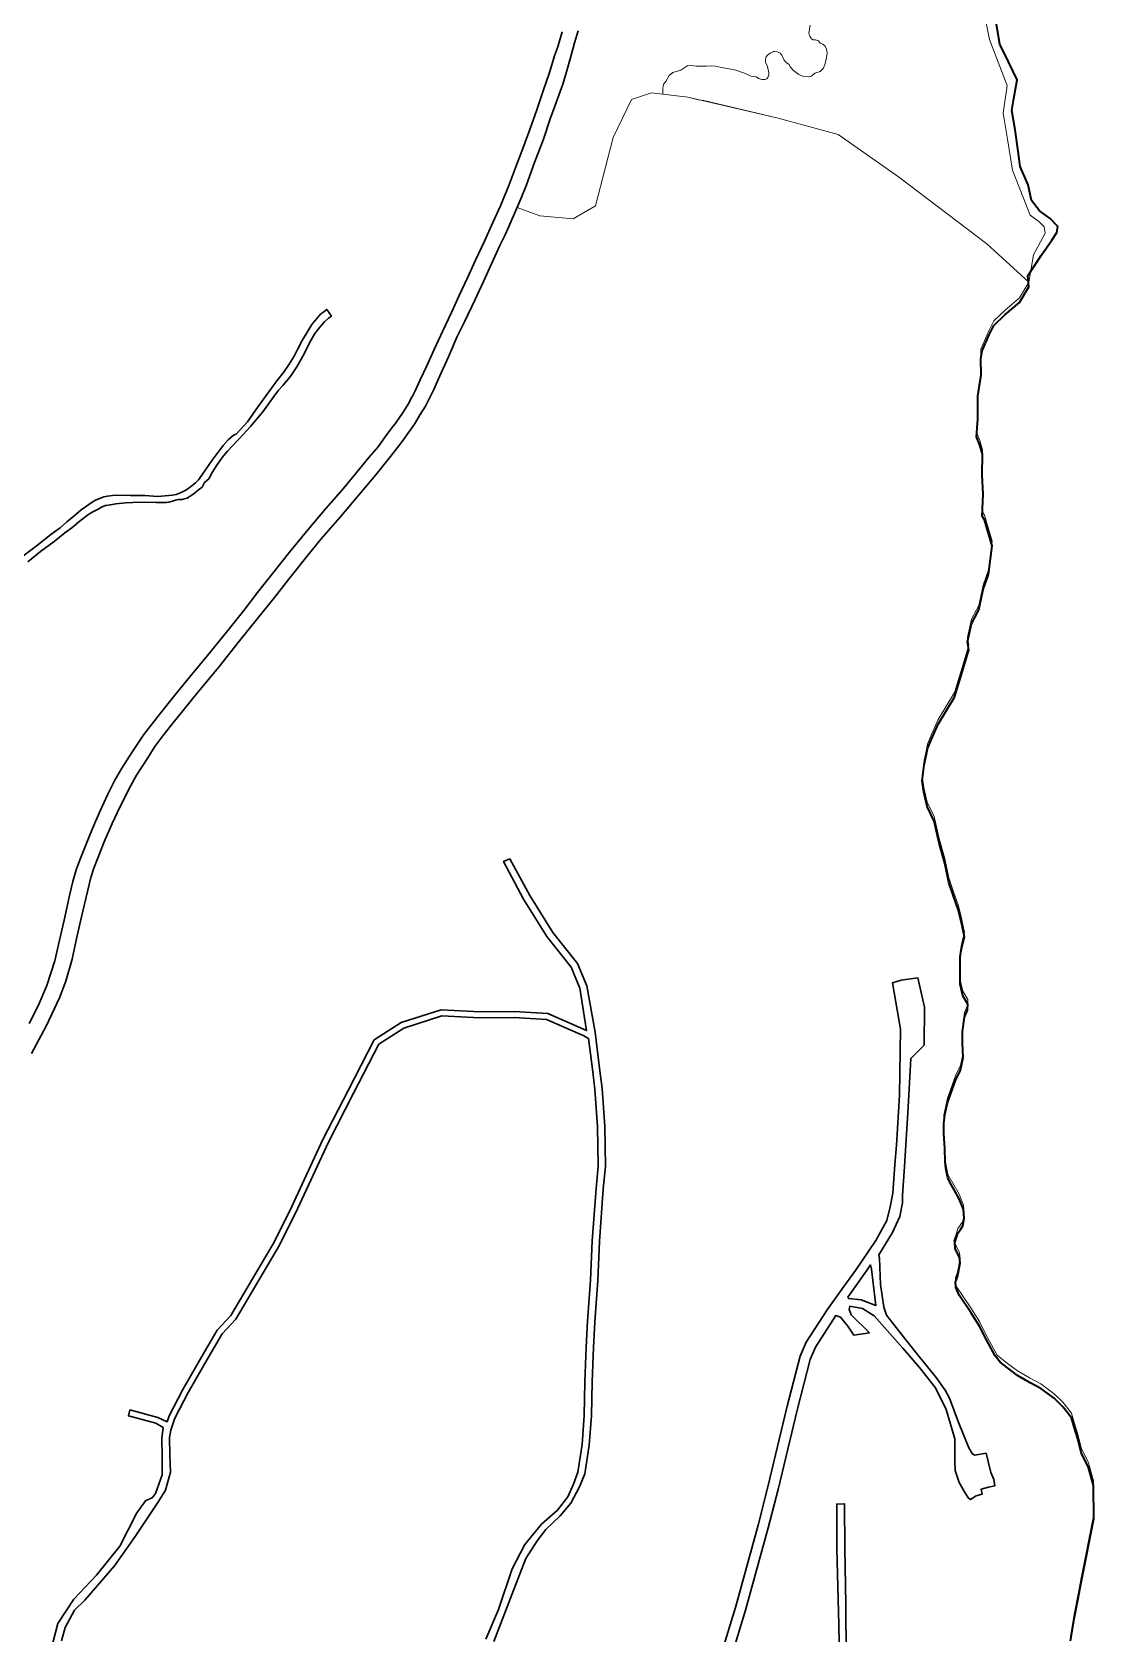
# Model space of a CAD drawing. Header units: inches. Extents: x 227962 to 457752, y 540021 to 3042353.
# Drawn here: x 228601 to 229040, y 541499 to 542162 of the extents above; entities that cross this region are included whole.
import ezdxf

# ---------------------------------------------------------------- set-up
doc = ezdxf.new("R2010")
doc.units = ezdxf.units.IN
doc.header["$MEASUREMENT"] = 0
doc.layers.add('Precinct_Environment Conservation', color=7, linetype='Continuous', lineweight=9, true_color=0x4abf36)
for name, color, linetype, lineweight in [('Precinct_Military', 253, 'Continuous', 9), ('Surveyed_Boundary', 212, 'Continuous', 35), ('Z_ proposed road layer', 7, 'Continuous', 30)]:
    doc.layers.add(name, color=color, linetype=linetype, lineweight=lineweight)

msp = doc.modelspace()

# ---------------------------------------------------------------- linework, layer by layer
at = {"layer": 'Precinct_Environment Conservation'}
msp.add_lwpolyline([(228922.63, 542165.32), (228922.21, 542162.16), (228922.31, 542161.36), (228922.58, 542160.71), (228923.31, 542159.7), (228923.94, 542159.27), (228924.95, 542159.27), (228926.14, 542158.85), (228926.82, 542157.92), (228928, 542157.41), (228928.85, 542156.56), (228929.46, 542155.39), (228929.67, 542153.86), (228929.5, 542151.97), (228928.93, 542149.45), (228928.25, 542147.5), (228926.89, 542146.15), (228924.61, 542145.39), (228923.25, 542144.2), (228921.9, 542143.9), (228919.95, 542144.12), (228917.99, 542144.92), (228915.8, 542146.58), (228914.45, 542148.02), (228913.94, 542149.03), (228912.59, 542150.05), (228912, 542150.84), (228910.99, 542152.96), (228910.3, 542153.69), (228909.21, 542154.22), (228908.1, 542154.46), (228907.51, 542154.46), (228906.15, 542153.7), (228905.02, 542152.86), (228904.46, 542152.17), (228904.19, 542151.21), (228904.2, 542150.06), (228904.97, 542148.19), (228905.57, 542145.61), (228905.54, 542144.7), (228905.3, 542143.96), (228904.71, 542143.11), (228903.95, 542142.77), (228902.7, 542142.75), (228901.24, 542143.28), (228900.39, 542143.88), (228898.19, 542144.22), (228895.48, 542145.4), (228891.87, 542146.69), (228889.13, 542147.27), (228885.96, 542147.84), (228883.46, 542148.29), (228881.95, 542148.43), (228879.82, 542148.29), (228875.57, 542148.37), (228873.7, 542148.68), (228871.97, 542148.48), (228871.2, 542148.12), (228869.12, 542146.68), (228865.83, 542145.73), (228864.25, 542144.46), (228862.97, 542141.92), (228862.13, 542140.97), (228861.86, 542140.25), (228861.7, 542139.06), (228861.66, 542136.78), (228861.66, 542136.78), (228872, 542135.51), (228876.45, 542134.37), (228878.74, 542134.06), (228909.51, 542126.77), (228934.31, 542120.08), (228959.22, 542102.46), (228995.79, 542074.73), (229013.21, 542058.84), (229015.19, 542070.18), (229020.05, 542079.15), (229019.52, 542081.79), (229017.33, 542083.94), (229013.8, 542086.69), (229006.41, 542105.32), (229004.37, 542118.05), (229002.63, 542128.9), (229004.28, 542140.29), (228999.85, 542151.73), (228996.88, 542159.43), (228994.6, 542171.29)], dxfattribs=at)
at = {"layer": 'Precinct_Military'}
msp.add_lwpolyline([(229030.51, 541498.13), (229032.17, 541507.98), (229033.62, 541515.62), (229034.84, 541522.27), (229040.19, 541548.65), (229040.02, 541562.49), (229037.99, 541569.92), (229034.93, 541576.16), (229033.58, 541581.78), (229031.97, 541586.61), (229030.85, 541590.48), (229027.24, 541595), (229023.66, 541598.55), (229018.21, 541602.64), (229013.79, 541604.95), (229008.51, 541607.96), (229004.44, 541611.12), (229000.14, 541614.49), (228995.49, 541623.1), (228992.81, 541628.43), (228989.17, 541634.05), (228983.17, 541643.02), (228982.91, 541646.6), (228983.65, 541648.89), (228984.74, 541654.5), (228984.49, 541656.87), (228982.22, 541661.8), (228983.3, 541665.1), (228983.82, 541666.97), (228984.98, 541668.48), (228985.86, 541669.93), (228986.49, 541673.19), (228986.2, 541676.69), (228984.38, 541681.18), (228979.75, 541689.34), (228978.64, 541695.31), (228978.39, 541701.97), (228978.07, 541708.19), (228977.98, 541713.87), (228979.62, 541720.92), (228982.91, 541730.16), (228984.87, 541734.46), (228986.01, 541739.75), (228985.77, 541745.64), (228985.77, 541750.41), (228986.57, 541756.43), (228987.81, 541759.35), (228987.91, 541761.82), (228985.88, 541765.27), (228984.75, 541770), (228984.84, 541776.56), (228984.78, 541781.46), (228985.38, 541784.7), (228986.54, 541789.61), (228985.23, 541796.22), (228983.91, 541801.04), (228981.96, 541806.86), (228980.13, 541812.24), (228978.46, 541820.15), (228976.05, 541828.45), (228974.01, 541837.57), (228971.13, 541843.58), (228969.69, 541849.64), (228969.1, 541854.26), (228969.93, 541860.95), (228970.91, 541865.28), (228971.32, 541867.53), (228972.89, 541871.53), (228975.64, 541877.8), (228982.41, 541888.92), (228985.58, 541899.29), (228988.36, 541908.52), (228987.88, 541911.9), (228989.48, 541919.27), (228992.58, 541925.03), (228994.29, 541933.45), (228996.58, 541939.69), (228998.08, 541951.59), (228994.91, 541962.36), (228993.87, 541963.87), (228994.3, 541972.94), (228993.96, 541980.95), (228994.01, 541989.51), (228992.93, 541993.29), (228991.54, 541996.76), (228992.18, 542003.98), (228992.09, 542013.6), (228993.49, 542022.26), (228993.31, 542031.13), (228996.87, 542038.94), (228998.7, 542042.85), (229003.36, 542047.2), (229009.33, 542052.37), (229013.21, 542058.84), (228995.79, 542074.73), (228959.22, 542102.46), (228934.31, 542120.08), (228909.51, 542126.77), (228872, 542135.51), (228857.03, 542137.35), (228848.75, 542134.59), (228841.15, 542118.73), (228833.79, 542090.44), (228824.58, 542085.15), (228810.77, 542086.3), (228801.38, 542089.81), (228796.42, 542078.47), (228794.24, 542074.02), (228790.81, 542066.53), (228787.43, 542059.13), (228784.04, 542051.76), (228779.75, 542042.72), (228776.55, 542036.35), (228772.93, 542027.98), (228769.35, 542020.16), (228766.86, 542014.45), (228765.62, 542011.94), (228763.39, 542007.55), (228761.19, 542004.02), (228758.85, 542000.07), (228756.09, 541996.21), (228753.84, 541992.9), (228748.91, 541986.65), (228742.82, 541979.04), (228735.35, 541970.31), (228727.97, 541961.49), (228720.25, 541952.53), (228714.89, 541946.02), (228706.7, 541935.79), (228700.86, 541928.31), (228693.84, 541919.6), (228686.46, 541910.31), (228677.74, 541899.24), (228669.31, 541889.26), (228662.91, 541881.33), (228658.29, 541875.56), (228654.69, 541870.97), (228651.39, 541866.54), (228648.41, 541861.91), (228643.72, 541854.67), (228641.31, 541850.09), (228636.81, 541841.49), (228633.68, 541834.7), (228630.45, 541827.15), (228627.89, 541820.74), (228626.16, 541816.24), (228624.94, 541812.4), (228620.99, 541795.99), (228619.12, 541787.62), (228617.11, 541778.5), (228614.48, 541769.41), (228611.94, 541762.56), (228610.82, 541760.09), (228609.85, 541758.14), (228606.39, 541750.79), (228603.38, 541745.12), (228600.27, 541739.47)], dxfattribs=at)
at = {"layer": 'Surveyed_Boundary'}
msp.add_lwpolyline([(229030.51, 541496.23), (229032.17, 541506.07), (229033.63, 541513.71), (229034.84, 541520.37), (229040.19, 541546.75), (229040.02, 541560.58), (229037.99, 541568.02), (229034.93, 541574.26), (229033.58, 541579.88), (229031.97, 541584.71), (229030.85, 541588.58), (229027.24, 541593.1), (229023.66, 541596.64), (229018.21, 541600.73), (229013.79, 541603.05), (229008.51, 541606.06), (229004.44, 541609.22), (229001.35, 541611.64), (228999.25, 541614.23), (228995.5, 541621.2), (228992.81, 541626.52), (228989.17, 541632.14), (228984.37, 541639.32), (228983.07, 541642.5), (228982.91, 541644.69), (228983.65, 541646.99), (228984.74, 541652.59), (228984.48, 541655.06), (228983.97, 541656.09), (228982.76, 541658.71), (228982.59, 541661.04), (228983.3, 541663.19), (228983.82, 541665.07), (228984.98, 541666.58), (228985.86, 541668.03), (228986.49, 541671.29), (228986.21, 541674.79), (228984.38, 541679.28), (228980.33, 541686.43), (228979.72, 541687.93), (228979.43, 541689.18), (228978.93, 541691.83), (228978.59, 541694.63), (228978.39, 541700.07), (228978.07, 541706.29), (228978.01, 541710.52), (228978.47, 541714.05), (228979.62, 541719.01), (228982.91, 541728.26), (228984.87, 541732.56), (228986.01, 541737.85), (228985.77, 541743.73), (228985.77, 541748.5), (228986.57, 541754.53), (228987.81, 541757.45), (228987.91, 541759.92), (228985.88, 541763.36), (228984.75, 541768.1), (228984.84, 541774.66), (228984.79, 541779.55), (228985.38, 541782.79), (228986.54, 541787.71), (228985.23, 541794.31), (228983.91, 541799.14), (228981.96, 541804.95), (228980.13, 541810.33), (228978.46, 541818.24), (228976.05, 541826.55), (228974.01, 541835.67), (228971.13, 541841.68), (228969.69, 541847.74), (228969.1, 541852.35), (228969.93, 541859.05), (228970.91, 541863.37), (228971.32, 541865.62), (228972.89, 541869.63), (228975.64, 541875.9), (228982.41, 541887.01), (228985.58, 541897.39), (228988.36, 541906.62), (228987.89, 541910), (228989.48, 541917.37), (228992.58, 541923.12), (228994.29, 541931.55), (228996.58, 541937.79), (228998.08, 541949.69), (228994.91, 541960.45), (228993.87, 541961.96), (228994.3, 541971.03), (228993.96, 541979.04), (228994.01, 541987.61), (228992.93, 541991.39), (228991.54, 541994.86), (228992.18, 542002.08), (228992.09, 542011.7), (228993.49, 542020.36), (228993.35, 542027.29), (228993.89, 542030.49), (228996.87, 542037.03), (228998.71, 542040.95), (229003.36, 542045.29), (229009.33, 542050.47), (229013.21, 542056.93), (229012.87, 542061.47), (229018.33, 542069.88), (229022.7, 542076.33), (229024.82, 542079.46), (229025.28, 542081.97), (229022.1, 542085.19), (229017.67, 542088.44), (229014.31, 542092.74), (229012.94, 542099.16), (229009.67, 542106.72), (229008.86, 542113.13), (229007.64, 542122.03), (229006.18, 542130.02), (229006.98, 542134.91), (229008.45, 542142.61), (229004.85, 542150.14), (229001.2, 542157.47), (228999.76, 542166.38)], dxfattribs=at)
at = {"layer": 'Z_ proposed road layer'}
for points in [[(228600.27, 541739.47), (228603.38, 541745.12), (228606.39, 541750.79), (228609.85, 541758.14), (228610.82, 541760.09), (228611.94, 541762.56), (228614.48, 541769.41), (228617.11, 541778.5), (228619.12, 541787.62), (228620.99, 541795.99), (228624.94, 541812.4), (228626.16, 541816.24), (228627.89, 541820.74), (228630.45, 541827.15), (228633.68, 541834.7), (228636.81, 541841.49), (228641.31, 541850.09), (228643.72, 541854.67), (228648.41, 541861.91), (228651.39, 541866.54), (228654.69, 541870.97), (228658.29, 541875.56), (228662.91, 541881.33), (228669.31, 541889.26), (228677.74, 541899.24), (228686.46, 541910.31), (228693.84, 541919.6), (228700.86, 541928.31), (228706.7, 541935.79), (228714.89, 541946.02), (228720.25, 541952.53), (228727.97, 541961.49), (228735.35, 541970.31), (228742.82, 541979.04), (228748.91, 541986.65), (228753.84, 541992.9), (228756.09, 541996.21), (228758.85, 542000.07), (228761.19, 542004.02), (228763.39, 542007.55), (228765.62, 542011.94), (228766.86, 542014.45), (228769.35, 542020.16), (228772.93, 542027.98), (228776.55, 542036.35), (228779.75, 542042.72), (228784.04, 542051.76), (228787.43, 542059.13), (228790.81, 542066.53), (228794.24, 542074.02), (228796.42, 542078.47), (228799.9, 542086.29), (228802.86, 542093.33), (228805.23, 542099.23), (228808.6, 542108.5), (228812.29, 542118.09), (228815.09, 542126.55), (228816.99, 542131.73), (228820.24, 542140.94), (228821.78, 542145.97), (228823.66, 542152.4), (228825.16, 542158), (228826.65, 542162.99)], [(228820.04, 542162.57), (228818.22, 542156.4), (228817.01, 542153.03), (228814.71, 542145.77), (228812.12, 542138.1), (228809.51, 542130.3), (228806.65, 542122.13), (228803.74, 542114.22), (228800.88, 542106.65), (228798, 542098.91), (228794.48, 542090.49), (228791.37, 542083.63), (228787.8, 542075.89), (228784.13, 542067.95), (228780.8, 542060.62), (228777.4, 542053.43), (228774.15, 542046.38), (228770.64, 542038.75), (228767.08, 542030.98), (228763.81, 542023.95), (228761.22, 542018.4), (228759.18, 542013.91), (228758.25, 542011.99), (228757.55, 542010.8), (228756.5, 542008.83), (228754.12, 542005.01), (228750.81, 542000.26), (228750.05, 541999.24), (228747.06, 541995.18), (228743.77, 541990.67), (228739.98, 541986.23), (228736.26, 541981.66), (228729.35, 541973.36), (228722.2, 541965.19), (228714.16, 541955.68), (228707.15, 541947), (228700.84, 541939.08), (228693.92, 541930.32), (228688.19, 541922.96), (228680.98, 541913.93), (228673.21, 541904.29), (228665.81, 541895.47), (228659.64, 541887.87), (228653.13, 541879.72), (228646.8, 541871.53), (228642.08, 541864.53), (228637.68, 541857.68), (228634.87, 541852.6), (228631.92, 541846.85), (228629.41, 541841.49), (228626.75, 541835.56), (228624.56, 541830.31), (228622.6, 541825.48), (228620.41, 541819.88), (228618.83, 541815.51), (228617.37, 541810.61), (228615.98, 541804.9), (228613.79, 541794.67), (228611.49, 541784.61), (228609.98, 541777.87), (228606.66, 541767.64), (228603.13, 541759.25), (228599.38, 541751.88)], [(228820.04, 542162.57), (228818.22, 542156.4), (228817.01, 542153.03), (228814.71, 542145.77), (228812.12, 542138.1), (228809.51, 542130.3), (228806.65, 542122.13), (228803.74, 542114.22), (228800.88, 542106.65), (228798, 542098.91), (228794.48, 542090.49), (228791.37, 542083.63), (228787.8, 542075.89), (228784.13, 542067.95), (228780.8, 542060.62), (228777.4, 542053.43), (228774.15, 542046.38), (228770.64, 542038.75), (228767.08, 542030.98), (228763.81, 542023.95), (228761.22, 542018.4), (228759.18, 542013.91), (228758.25, 542011.99), (228757.55, 542010.8), (228756.5, 542008.83), (228754.12, 542005.01), (228750.81, 542000.26), (228750.05, 541999.24), (228747.06, 541995.18), (228743.77, 541990.67), (228739.98, 541986.23), (228736.26, 541981.66), (228729.35, 541973.36), (228722.2, 541965.19), (228714.16, 541955.68), (228707.15, 541947), (228700.84, 541939.08), (228693.92, 541930.32), (228688.19, 541922.96), (228680.98, 541913.93), (228673.21, 541904.29), (228665.81, 541895.47), (228659.64, 541887.87), (228653.13, 541879.72), (228646.8, 541871.53), (228642.08, 541864.53), (228637.68, 541857.68), (228634.87, 541852.6), (228631.92, 541846.85), (228629.41, 541841.49), (228626.75, 541835.56), (228624.56, 541830.31), (228622.6, 541825.48), (228620.41, 541819.88), (228618.83, 541815.51), (228617.37, 541810.61), (228615.98, 541804.9), (228613.79, 541794.67), (228611.49, 541784.61), (228609.98, 541777.87), (228606.66, 541767.64), (228603.13, 541759.25), (228599.38, 541751.88)], [(228598.73, 541943.11), (228604.03, 541947.33), (228609.73, 541951.53), (228614.08, 541955.01), (228616.95, 541957.12), (228619.77, 541959.47), (228623.49, 541962.39), (228624.75, 541963.2), (228625.99, 541963.93), (228628.18, 541965.05), (228629.33, 541965.67), (228631.01, 541966.34), (228632.98, 541966.7), (228635.16, 541967.05), (228639.43, 541967.47), (228645.11, 541967.74), (228651.86, 541967.61), (228653.79, 541967.57), (228656.15, 541967.65), (228657.16, 541967.78), (228658.7, 541968.21), (228659.95, 541968.59), (228660.5, 541968.69), (228661.22, 541968.85), (228662.22, 541968.87), (228662.88, 541968.88), (228663.55, 541969.11), (228664.8, 541969.44), (228665.36, 541969.89), (228666.26, 541970.41), (228667.84, 541971.51), (228669.48, 541972.89), (228670.9, 541973.95), (228671.89, 541975.85), (228673.68, 541977.46), (228675.14, 541980.05), (228677.05, 541983.09), (228679.28, 541986.25), (228681.49, 541988.9), (228683.56, 541991.14), (228685.93, 541993.59), (228686.22, 541994.07), (228690.97, 541999.13), (228696.04, 542005.16), (228700.68, 542011.49), (228702.55, 542014.09), (228704.37, 542016.12), (228707.4, 542019.71), (228710.1, 542023.78), (228711.93, 542026.96), (228713.45, 542029.71), (228715.35, 542033.73), (228717.67, 542037.59), (228719.69, 542040.23), (228721.68, 542042.5), (228723.33, 542044.04), (228724.49, 542044.84), (228722.52, 542047.57), (228721.36, 542046.64), (228720.06, 542045.73), (228719.11, 542044.64), (228716.39, 542041.39), (228715.14, 542039.3), (228712.43, 542034.68), (228710.45, 542030.97), (228709, 542028.22), (228707.05, 542024.94), (228704.6, 542021.53), (228701.94, 542018.02), (228694.22, 542007.38), (228689.69, 542000.98), (228685.06, 541995.89), (228683.89, 541995.49), (228681.76, 541993.54), (228679.69, 541991.29), (228677.55, 541988.47), (228675.16, 541985.13), (228671.14, 541979.33), (228669.39, 541977.09), (228668.23, 541975.83), (228666.13, 541974.08), (228664.14, 541972.75), (228662.25, 541971.76), (228660.18, 541970.92), (228658.66, 541970.73), (228652.55, 541970.16), (228647.28, 541970.5), (228641.29, 541970.54), (228635.67, 541970.62), (228633.85, 541970.55), (228631.73, 541970.29), (228630.32, 541969.96), (228628.88, 541969.41), (228627.74, 541969.06), (228626.83, 541968.64), (228625.77, 541968.09), (228620.93, 541964.6), (228617.9, 541962.04), (228614.91, 541959.61), (228612.24, 541957.1), (228608.36, 541954.45), (228602.27, 541949.53), (228596.76, 541945.35)], [(228598.73, 541943.11), (228604.03, 541947.33), (228609.73, 541951.53), (228614.08, 541955.01), (228616.95, 541957.12), (228619.77, 541959.47), (228623.49, 541962.39), (228624.75, 541963.2), (228625.99, 541963.93), (228628.18, 541965.05), (228629.33, 541965.67), (228631.01, 541966.34), (228632.98, 541966.7), (228635.16, 541967.05), (228639.43, 541967.47), (228645.11, 541967.74), (228651.86, 541967.61), (228653.79, 541967.57), (228656.15, 541967.65), (228657.16, 541967.78), (228658.7, 541968.21), (228659.95, 541968.59), (228660.5, 541968.69), (228661.22, 541968.85), (228662.22, 541968.87), (228662.88, 541968.88), (228663.55, 541969.11), (228664.8, 541969.44), (228665.36, 541969.89), (228666.26, 541970.41), (228667.84, 541971.51), (228669.48, 541972.89), (228670.9, 541973.95), (228671.89, 541975.85), (228673.68, 541977.46), (228675.14, 541980.05), (228677.05, 541983.09), (228679.28, 541986.25), (228681.49, 541988.9), (228683.56, 541991.14), (228685.93, 541993.59), (228686.22, 541994.07), (228690.97, 541999.13), (228696.04, 542005.16), (228700.68, 542011.49), (228702.55, 542014.09), (228704.37, 542016.12), (228707.4, 542019.71), (228710.1, 542023.78), (228711.93, 542026.96), (228713.45, 542029.71), (228715.35, 542033.73), (228717.67, 542037.59), (228719.69, 542040.23), (228721.68, 542042.5), (228723.33, 542044.04), (228724.49, 542044.84), (228722.52, 542047.57), (228721.36, 542046.64), (228720.06, 542045.73), (228719.11, 542044.64), (228716.39, 542041.39), (228715.14, 542039.3), (228712.43, 542034.68), (228710.45, 542030.97), (228709, 542028.22), (228707.05, 542024.94), (228704.6, 542021.53), (228701.94, 542018.02), (228694.22, 542007.38), (228689.69, 542000.98), (228685.06, 541995.89), (228683.89, 541995.49), (228681.76, 541993.54), (228679.69, 541991.29), (228677.55, 541988.47), (228675.16, 541985.13), (228671.14, 541979.33), (228669.39, 541977.09), (228668.23, 541975.83), (228666.13, 541974.08), (228664.14, 541972.75), (228662.25, 541971.76), (228660.18, 541970.92), (228658.66, 541970.73), (228652.55, 541970.16), (228647.28, 541970.5), (228641.29, 541970.54), (228635.67, 541970.62), (228633.85, 541970.55), (228631.73, 541970.29), (228630.32, 541969.96), (228628.88, 541969.41), (228627.74, 541969.06), (228626.83, 541968.64), (228625.77, 541968.09), (228620.93, 541964.6), (228617.9, 541962.04), (228614.91, 541959.61), (228612.24, 541957.1), (228608.36, 541954.45), (228602.27, 541949.53), (228596.76, 541945.35)], [(228791.73, 541495.94), (228799.26, 541515.69), (228804.94, 541530.32), (228809.64, 541537.65), (228813.2, 541542.37), (228819.18, 541548.02), (228823.67, 541553.27), (228827.16, 541559.98), (228829.35, 541565.33), (228831.25, 541577.2), (228832.15, 541589.34), (228832.38, 541603.43), (228833.02, 541617.65), (228833.52, 541628.37), (228834.78, 541645.44), (228835.41, 541661.64), (228837.04, 541683.34), (228837.91, 541692.63), (228837.67, 541709.24), (228836.54, 541724.91), (228835.54, 541733.31), (228833.65, 541748.33), (228830.23, 541767.41), (228826.34, 541776.68), (228816.14, 541789.56), (228806.62, 541804.88), (228798.31, 541820), (228795.74, 541818.98), (228804.02, 541803.39), (228813.68, 541787.83), (228823.73, 541775.14), (228827.33, 541766.56), (228830.14, 541748.96), (228814.15, 541756.04), (228800.18, 541756.82), (228786.05, 541756.68), (228769.89, 541757.57), (228753.34, 541752.24), (228742.18, 541745.07), (228731.36, 541724.17), (228720.96, 541703.84), (228708.12, 541676.14), (228700.79, 541661.3), (228682.87, 541630.97), (228677.22, 541624.9), (228671.4, 541614.87), (228662.93, 541600.27), (228657.28, 541589.41), (228656.45, 541586.94), (228652.66, 541588.68), (228641.02, 541591.82), (228640.53, 541589.36), (228651.8, 541586.32), (228654.76, 541584.53), (228654.28, 541580.05), (228654.42, 541572.8), (228654.42, 541565.01), (228651.69, 541557.22), (228650.42, 541555.55), (228647.46, 541554.15), (228643.87, 541549.27), (228636.87, 541535.47), (228627.15, 541523.4), (228617.79, 541513.47), (228611.14, 541503.42), (228608.25, 541492.2)], [(228890.03, 541489.3), (228895.9, 541508.85), (228905.35, 541543.03), (228909.38, 541558.89), (228917.45, 541592.34), (228922.68, 541612.76), (228924.86, 541617.85), (228933.33, 541630.96), (228935.31, 541630.2), (228938.36, 541626.46), (228940.75, 541622.83), (228947.25, 541623.78), (228939.61, 541631.23), (228938.86, 541633.43), (228939.08, 541634.75), (228944.32, 541633.86), (228949.2, 541630.84), (228961.12, 541617.46), (228967.9, 541609.45), (228974.52, 541600.92), (228979.05, 541592.06), (228982.61, 541579.89), (228982.65, 541574.17), (228982.64, 541570.67), (228982.76, 541566.8), (228984.32, 541561.73), (228986.56, 541557.86), (228988.12, 541555.45), (228989.12, 541554.68), (228991.47, 541556.27), (228993.93, 541556.95), (228993.53, 541559.04), (228996.6, 541559.79), (228999.11, 541560.33), (228998.71, 541563.02), (228997.44, 541565.89), (228996.39, 541570.52), (228995.52, 541573.92), (228990.76, 541573.15), (228989.81, 541573.72), (228989.16, 541574.71), (228988.4, 541576.1), (228983.91, 541586.97), (228980.43, 541596.64), (228978.6, 541600.04), (228974.89, 541605.27), (228967.65, 541614.12), (228962.28, 541620.92), (228954.29, 541631.03), (228953.17, 541634.41), (228951.85, 541643.75), (228951.36, 541654.51), (228951.09, 541656.02), (228956.74, 541665.28), (228959.8, 541672), (228960.89, 541677.63), (228960.91, 541680.69), (228961.78, 541692.61), (228963.25, 541717.2), (228964.44, 541737.31), (228969.84, 541742.96), (228969.98, 541758.65), (228967.26, 541770.81), (228960.35, 541769.86), (228956.83, 541768.72), (228960.06, 541749.57), (228959.67, 541722.12), (228958.39, 541701.48), (228957.81, 541693.47), (228956.95, 541681.56), (228955.86, 541675.92), (228954.43, 541670.27), (228949.94, 541661.98), (228941.41, 541649.56), (228936.64, 541642.98), (228929.67, 541633.32), (228921, 541619.9), (228918.55, 541614.16), (228913.23, 541593.39), (228905.16, 541559.94), (228901.14, 541544.15), (228891.72, 541510.06), (228885.9, 541490.67)], [(228612.71, 541496.18), (228614.23, 541501.79), (228618.1, 541508.91), (228622.38, 541513.11), (228634.69, 541527.33), (228643.22, 541539.44), (228652.89, 541553.86), (228655.8, 541558.66), (228657.87, 541566.05), (228657.52, 541573.29), (228657.38, 541580.39), (228657.93, 541583.5), (228659.59, 541588.43), (228665.12, 541599.06), (228673.56, 541613.62), (228679.24, 541623.4), (228684.89, 541629.46), (228702.99, 541660.11), (228710.37, 541675.06), (228723.21, 541702.74), (228733.58, 541723.03), (228744.09, 541743.33), (228754.41, 541749.96), (228770.22, 541755.05), (228785.99, 541754.18), (228800.12, 541754.32), (228813.55, 541753.56), (228828.7, 541746.85), (228830.86, 541745.62), (228832.57, 541732.95), (228833.55, 541724.63), (228834.67, 541709.11), (228834.91, 541692.75), (228834.05, 541683.59), (228832.41, 541661.81), (228831.79, 541645.61), (228830.52, 541628.55), (228830.02, 541617.79), (228829.38, 541603.52), (228829.16, 541589.47), (228828.26, 541577.55), (228826.44, 541566.07), (228824.68, 541561.15), (228822.34, 541555.83), (228818.12, 541550.34), (228811.47, 541544.46), (228804.52, 541536.14), (228799.26, 541526.08), (228793.59, 541509.16), (228788.37, 541496.91)], [(228946.01, 541649.41), (228947.74, 541651.86), (228948.14, 541650.15)], [(228946.01, 541649.41), (228938.33, 541638.49), (228938.69, 541637.96), (228943.81, 541637.39), (228949.89, 541635.14), (228948.14, 541650.15)], [(228937.65, 541489.48), (228937.46, 541511.39), (228937.09, 541534.43), (228936.97, 541552.96), (228933.71, 541552.83), (228933.71, 541534.26), (228934.52, 541502.99), (228935.06, 541473.02)]]:
    msp.add_lwpolyline(points, dxfattribs=at)

doc.saveas('drawing.dxf')
